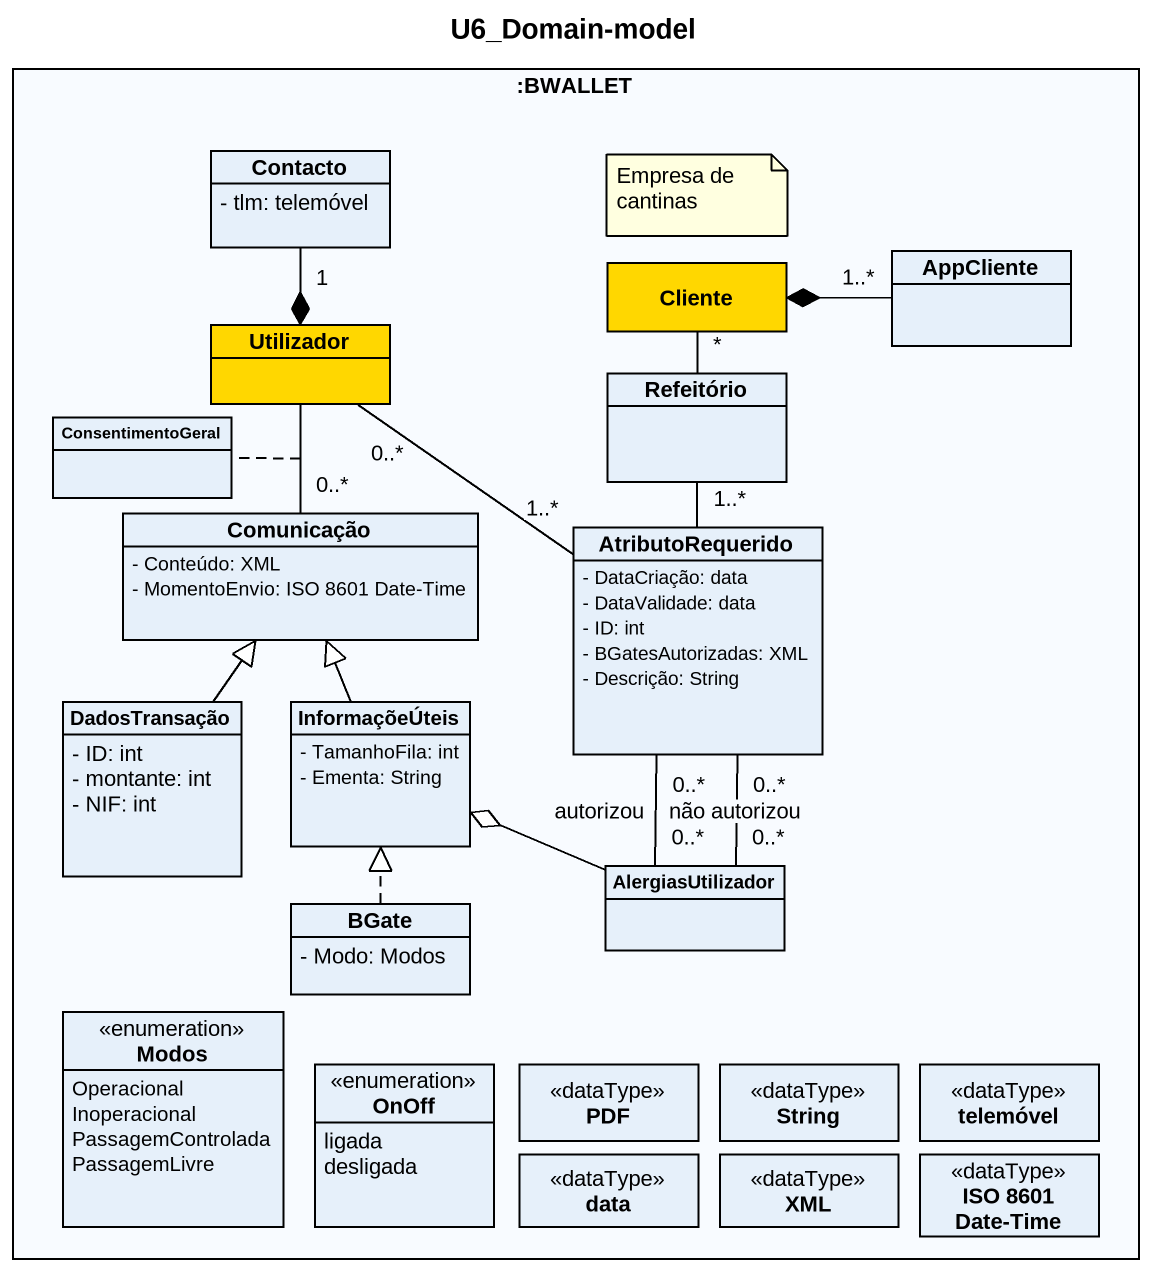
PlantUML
@startuml
title U6_Domain-model
hide circle
hide empty members
skinparam classAttributeIconSize 0
rectangle ":BWALLET" as BWALLET {
  class Contacto {
    - tlm: telemóvel
  }
  class Cliente #FFD700
  class AppCliente
  class Utilizador #FFD700
  class Refeitório
  class ConsentimentoGeral
  class Comunicação {
    - Conteúdo: XML
    - MomentoEnvio: ISO 8601 Date-Time
  }
  class AtributoRequerido {
    - DataCriação: data
    - DataValidade: data
    - ID: int
    - BGatesAutorizadas: XML
    - Descrição: String
  }
  class DadosTransação {
    - ID: int
    - montante: int
    - NIF: int
  }
  class InformaçõeÚteis {
    - TamanhoFila: int
    - Ementa: String
  }
  class BGate {
    - Modo: Modos
  }
  class AlergiasUtilizador
  enum Modos {
    Operacional
    Inoperacional
    PassagemControlada
    PassagemLivre
  }
  enum OnOff {
    ligada
    desligada
  }
  class PDF <<dataType>>
  class String <<dataType>>
  class telemóvel <<dataType>>
  class data <<dataType>>
  class XML <<dataType>>
  class "ISO 8601 Date-Time" as ISO_8601_Date_Time <<dataType>>
}
Contacto "1" --* Utilizador
Cliente -- "*" Refeitório
AppCliente "1..*" -left-* Cliente
Utilizador -- "0..*" Comunicação
(Utilizador, Comunicação) .. ConsentimentoGeral
Utilizador "0..*" -- "1..*" AtributoRequerido
AtributoRequerido "1..*" -up- Refeitório
AtributoRequerido "0..*" -- "0..*" AlergiasUtilizador : não autorizou
DadosTransação -up-|> Comunicação
InformaçõeÚteis -up-|> Comunicação
BGate .up.|> InformaçõeÚteis
AlergiasUtilizador "0..*" -up- "0..*" AtributoRequerido : autorizou
AlergiasUtilizador -left-o InformaçõeÚteis
note as N1
  Empresa de cantinas
end note
@enduml
